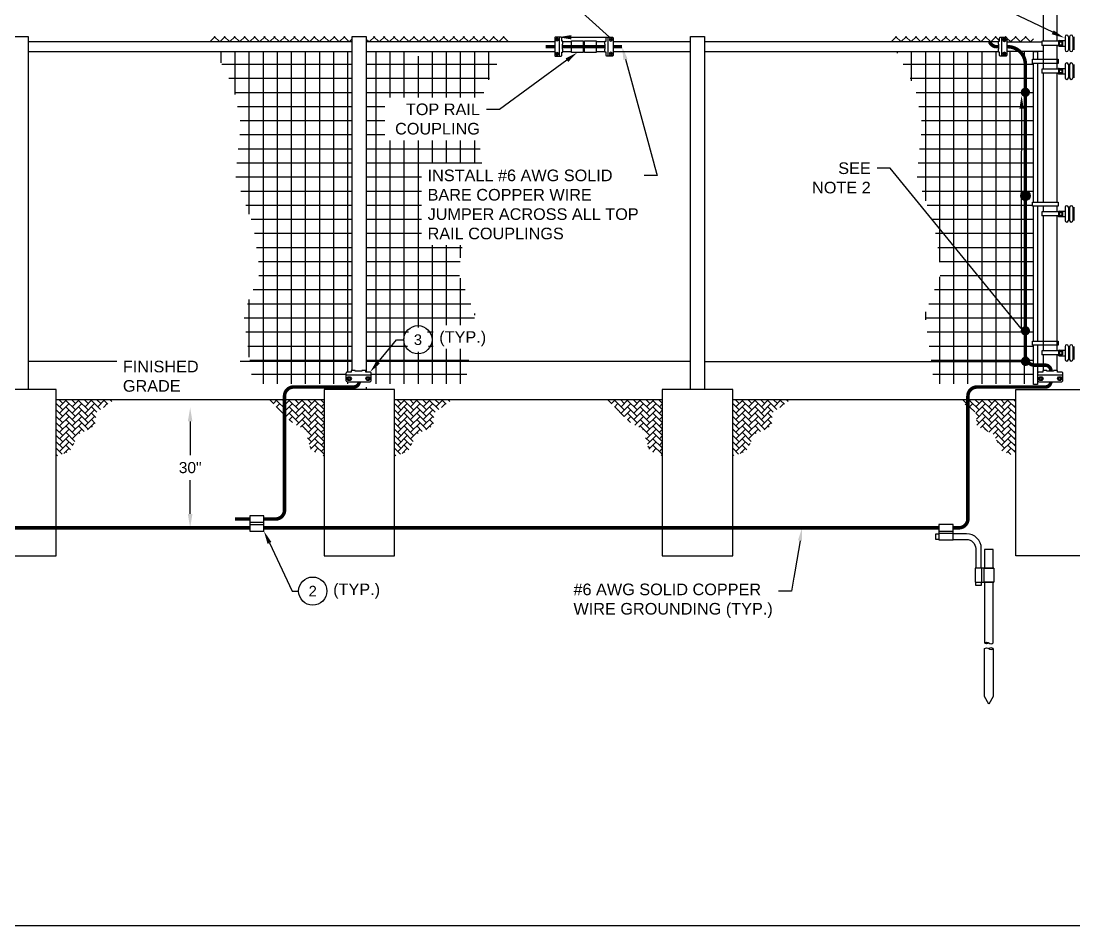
# Model space of a CAD drawing. Header units: feet. Extents: x -17 to 155, y -41 to 44.
# Drawn here: x 13.55 to 23.02, y -0.74 to 7.4 of the extents above; entities that cross this region are included whole.
import ezdxf
from ezdxf import colors
from ezdxf.entities.mleader import LeaderData, LeaderLine
from ezdxf.enums import TextEntityAlignment as Align
from ezdxf.math import Vec2, Vec3

# ---------------------------------------------------------------- set-up
doc = ezdxf.new("R2010")
doc.units = ezdxf.units.FT
doc.header["$MEASUREMENT"] = 0
doc.layers.get('Defpoints').update_dxf_attribs({"color": 5})
for name, color, linetype in [('E-DETL', 7, 'Continuous'), ('G-ANNO-TEXT', 1, 'Continuous'), ('G-DIMS', 7, 'Continuous'), ('HATCH', 9, 'Continuous')]:
    doc.layers.add(name, color=color, linetype=linetype)
doc.styles.add('NEI-A', font='arial.ttf')
doc.dimstyles.new('NEI-A', dxfattribs={"dimtxt": 0.1, "dimasz": 0.125, "dimexe": 0.0625, "dimexo": 0.0625, "dimgap": 0.0625, "dimtad": 0, "dimtih": 1, "dimtoh": 1, "dimdec": 4, "dimzin": 3, "dimdsep": 46, "dimlunit": 4, "dimtxsty": 'NEI-A', "dimcen": 0, "dimadec": 0, "dimazin": 0, "dimtfac": 0.75, "dimtdec": 4, "dimtofl": 0, "dimtmove": 0, "dimatfit": 3, "dimfxl": 1, "dimfrac": 1, "dimtolj": 1, "dimtzin": 0, "dimarcsym": 0})
pattern_1 = [(0, (-1.26273, -4.01569), (0, 0.1267852), []), (90, (-1.26273, -4.01569), (-0.1267852, 8e-18), [])]
pattern_2 = [(45, (9.820293, 9.669623), (5e-18, 0.05737644), [0.1217138, -0.0405713]), (135, (9.84898, 9.69831), (5e-18, 0.05737644), [0.1217138, -0.0405713])]
pattern_3 = [(45, (12.86314, 9.669623), (5e-18, 0.05737644), [0.1217138, -0.0405713]), (135, (12.891827, 9.69831), (5e-18, 0.05737644), [0.1217138, -0.0405713])]
pattern_4 = [(45, (-5.913565, 40.027074), (-0.04482534, 0.04482534), []), (135, (-5.913565, 40.027074), (-0.04482534, -0.04482534), [])]

# ---------------------------------------------------------------- blocks, each defined once
blk = doc.blocks.new('_TagCircle')
at = {"color": 0, "linetype": 'ByBlock', "lineweight": -2, "transparency": 16777216}
blk.add_circle((0, 0), 0.125, dxfattribs=at)
at = {"color": 0, "transparency": 16777216, "style": 'NEI-A'}
blk.add_attdef('TAGNUMBER', text='', height=0.09375, dxfattribs=at).set_placement((0, -0.046875), align=Align.CENTER)
blk = doc.blocks.new('*D10')
at = {"layer": 'Defpoints', "color": 0, "transparency": 16777216}
for p in [(15.0678, 3.9252), (15.0678, 2.8433), (15.0678, 2.8433)]:
    blk.add_point(p, dxfattribs=at)
at = {"layer": 'G-DIMS', "color": 0, "lineweight": -2, "transparency": 16777216}
for p, q in [((15.0678, 3.8002), (15.0678, 3.4979)), ((15.0678, 2.9683), (15.0678, 3.2707))]:
    blk.add_line(p, q, dxfattribs=at)
at = {"layer": 'G-DIMS', "color": 0, "transparency": 16777216}
for points in [[(15.0469, 3.8002), (15.0886, 3.8002), (15.0678, 3.9252)], [(15.0469, 2.9683), (15.0886, 2.9683), (15.0678, 2.8433)]]:
    blk.add_solid(points, dxfattribs=at)
at = {"layer": 'G-DIMS', "color": 0, "transparency": 16777216, "insert": (15.0678, 3.3843), "char_height": 0.1, "attachment_point": 5, "style": 'NEI-A'}
blk.add_mtext('\\A1;30"', dxfattribs=at)

msp = doc.modelspace()

# ---------------------------------------------------------------- hatches: boundary and pattern name
at = {"layer": 'E-DETL', "linetype": 'Continuous'}
h = msp.add_hatch(dxfattribs=at)
h.set_pattern_fill('ANSI37', color=9, scale=0.507141)
h.set_pattern_definition(pattern_4)
h.paths.add_polyline_path([(15.25189, 7.2146), (15.22641, 7.26503), (16.52588, 7.26503), (16.52588, 7.2146)])
h = msp.add_hatch(dxfattribs=at)
h.set_pattern_fill('ANSI37', color=9, scale=0.507141)
h.set_pattern_definition([(45, (0.216314, 40.027074), (-0.04482534, 0.04482534), []), (135, (0.216314, 40.027074), (-0.04482534, -0.04482534), [])])
edge = h.paths.add_edge_path()
edge.add_arc((22.40626, 7.24919), 0.00802, 360, 450)
edge.add_line((22.40626, 7.25721), (22.35844, 7.25721))
edge.add_arc((22.35844, 7.24919), 0.00802, 450, 540)
edge.add_line((22.35042, 7.24919), (22.35042, 7.22145))
edge.add_line((22.35042, 7.22145), (22.33975, 7.22145))
edge.add_line((22.33975, 7.22145), (22.33975, 7.2146))
edge.add_line((22.33975, 7.2146), (21.38177, 7.2146))
edge.add_line((21.38177, 7.2146), (21.35628, 7.26503))
edge.add_line((21.35628, 7.26503), (22.65576, 7.26503))
edge.add_line((22.65576, 7.26503), (22.65576, 7.2146))
edge.add_line((22.65576, 7.2146), (22.41429, 7.2146))
edge.add_line((22.41429, 7.2146), (22.41429, 7.24919))
h = msp.add_hatch(dxfattribs=at)
h.set_pattern_fill('NET', color=9, scale=1.014282)
h.set_pattern_definition(pattern_1)
edge = h.paths.add_edge_path()
edge.add_line((16.52578, 4.15812), (16.48044, 4.15812))
edge.add_arc((16.48044, 4.16882), 0.0107, 180, 270, ccw=False)
edge.add_line((16.46974, 4.16882), (16.46974, 4.23258))
edge.add_arc((16.48044, 4.23258), 0.0107, 90, 180, ccw=False)
edge.add_line((16.48044, 4.24328), (16.51742, 4.24328))
edge.add_line((16.51742, 4.24328), (16.51742, 4.2575))
edge.add_line((16.51742, 4.2575), (16.52578, 4.2575))
edge.add_line((16.52578, 4.2575), (16.52578, 4.48591))
edge.add_line((16.52578, 4.48591), (16.51564, 4.48591))
edge.add_line((16.51564, 4.48591), (16.51564, 4.52286))
edge.add_line((16.51564, 4.52286), (16.52578, 4.52286))
edge.add_line((16.52578, 4.52286), (16.52578, 7.01612))
edge.add_line((16.52578, 7.01612), (16.51564, 7.01612))
edge.add_line((16.51564, 7.01612), (16.51564, 7.05307))
edge.add_line((16.51564, 7.05307), (16.52578, 7.05307))
edge.add_line((16.52578, 7.05307), (16.52578, 7.13008))
edge.add_line((16.52578, 7.13008), (16.07252, 7.13008))
edge.add_line((16.07252, 7.13008), (16.07252, 7.09505))
edge.add_arc((16.0645, 7.09505), 0.00802, -90, 0, ccw=False)
edge.add_line((16.0645, 7.08702), (16.01667, 7.08702))
edge.add_arc((16.01667, 7.09505), 0.00802, 180, 270, ccw=False)
edge.add_line((16.00865, 7.09505), (16.00865, 7.12279))
edge.add_line((16.00865, 7.12279), (15.99798, 7.12279))
edge.add_line((15.99798, 7.12279), (15.99798, 7.13008))
edge.add_line((15.99798, 7.13008), (15.29451, 7.13008))
edge.add_line((15.29451, 7.13008), (15.46216, 6.79836))
edge.add_line((15.46216, 6.79836), (15.52372, 6.47848))
edge.add_line((15.52372, 6.47848), (15.47447, 6.01097))
edge.add_line((15.47447, 6.01097), (15.63452, 5.56806))
edge.add_line((15.63452, 5.56806), (15.69608, 5.13746))
edge.add_line((15.69608, 5.13746), (15.54834, 4.76837))
edge.add_line((15.54834, 4.76837), (15.63175, 4.13795))
edge.add_line((15.63175, 4.13795), (16.52578, 4.13795))
edge.add_line((16.52578, 4.13795), (16.52578, 4.15812))
h = msp.add_hatch(dxfattribs=at)
h.set_pattern_fill('NET', color=9, scale=1.014282)
h.set_pattern_definition(pattern_1)
h.paths.add_polyline_path([(17.18101, 4.64566), (17.2444, 4.53586), (17.18101, 4.42606), (17.05422, 4.42606), (16.99083, 4.53586), (17.05422, 4.64566)])
edge = h.paths.add_edge_path()
edge.add_line((16.68595, 4.15812), (16.65257, 4.15812))
edge.add_line((16.65257, 4.15812), (16.65257, 4.13795))
edge.add_line((16.65257, 4.13795), (17.54661, 4.13795))
edge.add_line((17.54661, 4.13795), (17.63001, 4.76837))
edge.add_line((17.63001, 4.76837), (17.48227, 5.13746))
edge.add_line((17.48227, 5.13746), (17.54383, 5.56806))
edge.add_line((17.54383, 5.56806), (17.70388, 6.01097))
edge.add_line((17.70388, 6.01097), (17.65463, 6.47848))
edge.add_line((17.65463, 6.47848), (17.71619, 6.79836))
edge.add_line((17.71619, 6.79836), (17.88384, 7.13008))
edge.add_line((17.88384, 7.13008), (17.18037, 7.13008))
edge.add_line((17.18037, 7.13008), (17.18037, 7.12279))
edge.add_line((17.18037, 7.12279), (17.1697, 7.12279))
edge.add_line((17.1697, 7.12279), (17.1697, 7.09505))
edge.add_arc((17.16168, 7.09505), 0.00802, -90, 0, ccw=False)
edge.add_line((17.16168, 7.08702), (17.11386, 7.08702))
edge.add_arc((17.11386, 7.09505), 0.00802, 180, 270, ccw=False)
edge.add_line((17.10584, 7.09505), (17.10584, 7.13008))
edge.add_line((17.10584, 7.13008), (16.65257, 7.13008))
edge.add_line((16.65257, 7.13008), (16.65257, 7.05307))
edge.add_line((16.65257, 7.05307), (16.66271, 7.05307))
edge.add_line((16.66271, 7.05307), (16.66271, 7.01612))
edge.add_line((16.66271, 7.01612), (16.65257, 7.01612))
edge.add_line((16.65257, 7.01612), (16.65257, 4.52286))
edge.add_line((16.65257, 4.52286), (16.66271, 4.52286))
edge.add_line((16.66271, 4.52286), (16.66271, 4.48591))
edge.add_line((16.66271, 4.48591), (16.65257, 4.48591))
edge.add_line((16.65257, 4.48591), (16.65257, 4.24328))
edge.add_line((16.65257, 4.24328), (16.68595, 4.24328))
edge.add_arc((16.68595, 4.23258), 0.0107, 0, 90, ccw=False)
edge.add_line((16.69665, 4.23258), (16.69665, 4.16882))
edge.add_arc((16.68595, 4.16882), 0.0107, 270, 360, ccw=False)
h = msp.add_hatch(dxfattribs=at)
h.set_pattern_fill('NET', color=9, scale=1.014282)
h.set_pattern_definition(pattern_1)
edge = h.paths.add_edge_path()
edge.add_line((22.65576, 5.73699), (22.64561, 5.73699))
edge.add_line((22.64561, 5.73699), (22.64561, 5.77394))
edge.add_line((22.64561, 5.77394), (22.65576, 5.77394))
edge.add_line((22.65576, 5.77394), (22.65576, 7.01612))
edge.add_line((22.65576, 7.01612), (22.64561, 7.01612))
edge.add_line((22.64561, 7.01612), (22.64561, 7.05307))
edge.add_line((22.64561, 7.05307), (22.65576, 7.05307))
edge.add_line((22.65576, 7.05307), (22.65576, 7.13008))
edge.add_line((22.65576, 7.13008), (22.41429, 7.13008))
edge.add_line((22.41429, 7.13008), (22.41429, 7.09505))
edge.add_arc((22.40626, 7.09505), 0.00802, -90, 0, ccw=False)
edge.add_line((22.40626, 7.08702), (22.35844, 7.08702))
edge.add_arc((22.35844, 7.09505), 0.00802, 180, 270, ccw=False)
edge.add_line((22.35042, 7.09505), (22.35042, 7.12279))
edge.add_line((22.35042, 7.12279), (22.33975, 7.12279))
edge.add_line((22.33975, 7.12279), (22.33975, 7.13008))
edge.add_line((22.33975, 7.13008), (21.42449, 7.13008))
edge.add_line((21.42449, 7.13008), (21.59213, 6.79836))
edge.add_line((21.59213, 6.79836), (21.65369, 6.47848))
edge.add_line((21.65369, 6.47848), (21.60444, 6.01097))
edge.add_line((21.60444, 6.01097), (21.7645, 5.56806))
edge.add_line((21.7645, 5.56806), (21.82606, 5.13746))
edge.add_line((21.82606, 5.13746), (21.67832, 4.76837))
edge.add_line((21.67832, 4.76837), (21.76172, 4.13795))
edge.add_line((21.76172, 4.13795), (22.65576, 4.13795))
edge.add_line((22.65576, 4.13795), (22.65576, 4.48591))
edge.add_line((22.65576, 4.48591), (22.64561, 4.48591))
edge.add_line((22.64561, 4.48591), (22.64561, 4.52286))
edge.add_line((22.64561, 4.52286), (22.65576, 4.52286))
edge.add_line((22.65576, 4.52286), (22.65576, 5.73699))
h = msp.add_hatch(color=3, dxfattribs=at)
edge = h.paths.add_edge_path()
edge.add_arc((22.58234, 6.76204), 0.04226, 180, 540, ccw=False)
h = msp.add_hatch(color=3, dxfattribs=at)
edge = h.paths.add_edge_path()
edge.add_arc((22.58234, 5.83157), 0.04226, 0, 360)
h = msp.add_hatch(color=3, dxfattribs=at)
edge = h.paths.add_edge_path()
edge.add_arc((22.58234, 4.61575), 0.04226, 180, 540, ccw=False)
h = msp.add_hatch(color=3, dxfattribs=at)
edge = h.paths.add_edge_path()
edge.add_arc((22.58355, 4.34126), 0.04226, 180, 540, ccw=False)
h = msp.add_hatch(dxfattribs=at)
h.set_pattern_fill('AR-HBONE', color=9, scale=0.010143)
h.set_pattern_definition([(45, (6.77745, 9.669623), (5e-18, 0.05737644), [0.1217138, -0.0405713]), (135, (6.806137, 9.69831), (5e-18, 0.05737644), [0.1217138, -0.0405713])])
h.paths.add_polyline_path([(14.38603, 3.99624), (13.86329, 3.99624), (13.86329, 3.4865), (13.98546, 3.5324), (14.06319, 3.68503), (14.21219, 3.75948), (14.22213, 3.8786)])
h = msp.add_hatch(dxfattribs=at)
h.set_pattern_fill('AR-HBONE', color=9, scale=0.010143)
h.set_pattern_definition(pattern_2)
h.paths.add_polyline_path([(16.27221, 3.99624), (15.77528, 3.99624), (15.98329, 3.79187), (16.10464, 3.72355), (16.15196, 3.54467), (16.27221, 3.48849)])
h = msp.add_hatch(dxfattribs=at)
h.set_pattern_fill('AR-HBONE', color=9, scale=0.010143)
h.set_pattern_definition(pattern_2)
h.paths.add_polyline_path([(17.42888, 3.99624), (16.90614, 3.99624), (16.90614, 3.4865), (17.02831, 3.5324), (17.10603, 3.68503), (17.25504, 3.75948), (17.26497, 3.8786)])
h = msp.add_hatch(dxfattribs=at)
h.set_pattern_fill('AR-HBONE', color=9, scale=0.010143)
h.set_pattern_definition(pattern_3)
h.paths.add_polyline_path([(19.31506, 3.99624), (18.81812, 3.99624), (19.02614, 3.79187), (19.14749, 3.72355), (19.1948, 3.54467), (19.31506, 3.48849)])
h = msp.add_hatch(dxfattribs=at)
h.set_pattern_fill('AR-HBONE', color=9, scale=0.010143)
h.set_pattern_definition(pattern_3)
h.paths.add_polyline_path([(20.47172, 3.99624), (19.94898, 3.99624), (19.94898, 3.4865), (20.07115, 3.5324), (20.14888, 3.68503), (20.29788, 3.75948), (20.30782, 3.8786)])
h = msp.add_hatch(dxfattribs=at)
h.set_pattern_fill('AR-HBONE', color=9, scale=0.010143)
h.set_pattern_definition([(45, (4.695166, 9.669623), (5e-18, 0.05737644), [0.1217138, -0.04057127]), (135, (4.723854, 9.69831), (5e-18, 0.05737644), [0.1217138, -0.04057127])])
h.paths.add_polyline_path([(21.97252, 3.99624), (22.49525, 3.99624), (22.49525, 3.4865), (22.37309, 3.5324), (22.29536, 3.68503), (22.14636, 3.75948), (22.13642, 3.8786)])

# ---------------------------------------------------------------- linework, layer by layer
for points in [[(22.65576, 7.05857), (22.65576, 7.13008), (22.69271, 7.13008), (22.69271, 7.05857)], [(22.65576, 5.77394), (22.65576, 7.02163)], [(22.69271, 7.02163), (22.69271, 5.77394)], [(22.65576, 4.52286), (22.65576, 5.73699)], [(22.69271, 5.73699), (22.69271, 4.52286)], [(22.69271, 4.48591), (22.69271, 4.13379), (22.65576, 4.13379), (22.65576, 4.48591)]]:
    msp.add_lwpolyline(points)
at = {"layer": 'Defpoints', "color": 5}
msp.add_lwpolyline([(0, 21.43182), (32.40909, 21.43182), (32.40909, -0.73926), (0, -0.73926)], close=True, dxfattribs=at)
at = {"layer": 'E-DETL', "color": 7, "linetype": 'Continuous'}
for p, q in [((22.74342, 7.82725), (22.74342, 7.2213)), ((22.86658, 7.82725), (22.86658, 7.2213)), ((22.33975, 7.2146), (19.69541, 7.2146)), ((22.74342, 7.18435), (22.74342, 6.97091)), ((22.86658, 7.18435), (22.86658, 6.97091)), ((22.74342, 6.93396), (22.74342, 5.77394)), ((22.86658, 6.93396), (22.86658, 5.77394)), ((22.74342, 5.73699), (22.74342, 5.68627)), ((22.86658, 5.73699), (22.86658, 5.68627)), ((22.74342, 5.64933), (22.74342, 4.4352)), ((22.86658, 5.64933), (22.86658, 4.4352)), ((22.74342, 4.39825), (22.74342, 4.2575)), ((22.86658, 4.39825), (22.86658, 4.2575))]:
    msp.add_line(p, q, dxfattribs=at)
at = {"layer": 'E-DETL', "color": 4, "linetype": 'Continuous'}
for p, q in [((22.7311, 7.2213), (22.7311, 7.18435)), ((22.91625, 7.2213), (22.7311, 7.2213)), ((22.8793, 7.2213), (22.8793, 7.18435)), ((22.88546, 7.22746), (22.94048, 7.22746)), ((22.88546, 7.21514), (22.91009, 7.21514)), ((22.88546, 7.21514), (22.88546, 7.19051)), ((22.91009, 7.21514), (22.91009, 7.19051)), ((22.91625, 7.2213), (22.91625, 7.18435)), ((22.94048, 7.26194), (22.94048, 7.14371)), ((22.97004, 7.26194), (22.97004, 7.14371)), ((22.97989, 7.26194), (22.97989, 7.14371)), ((23.00945, 7.26194), (23.00945, 7.14371)), ((23.0193, 7.26194), (23.0193, 7.14371)), ((22.91625, 7.18435), (22.7311, 7.18435)), ((22.88546, 7.19051), (22.91009, 7.19051)), ((22.88546, 7.17819), (22.94048, 7.17819)), ((22.94048, 7.01156), (22.94048, 6.89332)), ((22.97004, 7.01156), (22.97004, 6.89332)), ((22.97989, 7.01156), (22.97989, 6.89332)), ((23.00945, 7.01156), (23.00945, 6.89332)), ((23.0193, 7.01156), (23.0193, 6.89332)), ((22.7311, 6.97091), (22.7311, 6.93396)), ((22.91625, 6.97091), (22.7311, 6.97091)), ((22.91625, 6.93396), (22.7311, 6.93396)), ((22.8793, 6.97091), (22.8793, 6.93396)), ((22.88546, 6.97707), (22.94048, 6.97707)), ((22.88546, 6.96475), (22.88546, 6.94012)), ((22.88546, 6.96475), (22.91009, 6.96475)), ((22.88546, 6.94012), (22.91009, 6.94012)), ((22.88546, 6.92781), (22.94048, 6.92781)), ((22.91009, 6.96475), (22.91009, 6.94012)), ((22.91625, 6.97091), (22.91625, 6.93396)), ((22.7311, 5.68627), (22.7311, 5.64933)), ((22.91625, 5.68627), (22.7311, 5.68627)), ((22.8793, 5.68627), (22.8793, 5.64933)), ((22.88546, 5.69243), (22.94048, 5.69243)), ((22.91625, 5.68627), (22.91625, 5.64933)), ((22.94048, 5.72692), (22.94048, 5.60868)), ((22.97004, 5.72692), (22.97004, 5.60868)), ((22.97989, 5.72692), (22.97989, 5.60868)), ((23.00945, 5.72692), (23.00945, 5.60868)), ((23.0193, 5.72692), (23.0193, 5.60868)), ((22.91625, 5.64933), (22.7311, 5.64933)), ((22.88546, 5.68012), (22.88546, 5.65548)), ((22.88546, 5.68012), (22.91009, 5.68012)), ((22.88546, 5.65548), (22.91009, 5.65548)), ((22.88546, 5.64317), (22.94048, 5.64317)), ((22.91009, 5.68012), (22.91009, 5.65548)), ((22.94048, 4.47584), (22.94048, 4.35761)), ((22.97004, 4.47584), (22.97004, 4.35761)), ((22.97989, 4.47584), (22.97989, 4.35761)), ((23.00945, 4.47584), (23.00945, 4.35761)), ((23.0193, 4.47584), (23.0193, 4.35761)), ((22.7311, 4.4352), (22.7311, 4.39825)), ((22.91625, 4.4352), (22.7311, 4.4352)), ((22.91625, 4.39825), (22.7311, 4.39825)), ((22.8793, 4.4352), (22.8793, 4.39825)), ((22.88546, 4.44136), (22.94048, 4.44136)), ((22.88546, 4.42904), (22.88546, 4.40441)), ((22.88546, 4.42904), (22.91009, 4.42904)), ((22.88546, 4.40441), (22.91009, 4.40441)), ((22.88546, 4.39209), (22.94048, 4.39209)), ((22.91009, 4.42904), (22.91009, 4.40441)), ((22.91625, 4.4352), (22.91625, 4.39825)), ((22.13101, 2.35398), (22.29729, 2.35398))]:
    msp.add_line(p, q, dxfattribs=at)
at = {"layer": 'E-DETL', "color": 7, "linetype": 'Continuous'}
for points in [[(13.48294, 4.08723), (13.48294, 7.26503), (13.60972, 7.26503), (13.60972, 4.08723)], [(16.52578, 7.2146), (13.60972, 7.2146)], [(16.52578, 4.2575), (16.52578, 7.26503), (16.65257, 7.26503), (16.65257, 4.24328)], [(18.49999, 7.2146), (18.42191, 7.2146)], [(18.61696, 7.2146), (18.60411, 7.2146)], [(18.79917, 7.2146), (18.72109, 7.2146)], [(19.56863, 7.2146), (18.8737, 7.2146)], [(19.56863, 4.08723), (19.56863, 7.26503), (19.69541, 7.26503), (19.69541, 4.08723)], [(22.41429, 7.2146), (22.7311, 7.2146)], [(13.60972, 7.13008), (16.52578, 7.13008)], [(16.65257, 7.13008), (18.34738, 7.13008)], [(18.42191, 7.13008), (18.49999, 7.13008)], [(18.60411, 7.13008), (18.61696, 7.13008)], [(18.72109, 7.13008), (18.79917, 7.13008)], [(19.69541, 7.13008), (22.33975, 7.13008)], [(22.74342, 7.13008), (22.41429, 7.13008)], [(16.52578, 4.33897), (13.60972, 4.33897)], [(19.56863, 4.33897), (16.65257, 4.33897)], [(19.69541, 4.33897), (22.61147, 4.33897)], [(16.52578, 4.08723), (16.52578, 4.1074)], [(16.65257, 4.1074), (16.65257, 4.08723)]]:
    msp.add_lwpolyline(points, dxfattribs=at)
at = {"layer": 'E-DETL', "color": 6, "linetype": 'Continuous'}
for points in [[(18.42191, 7.1498), (18.41906, 7.1498), (18.41906, 7.19471), (18.42191, 7.19471), (18.42191, 7.22158), (18.41124, 7.22158), (18.41124, 7.24932, 0.4142136), (18.40322, 7.25735), (18.3554, 7.25735, 0.4142136), (18.34738, 7.24932), (18.34738, 7.09518, 0.4142136), (18.3554, 7.08716), (18.40322, 7.08716, 0.4142136), (18.41124, 7.09518), (18.41124, 7.12293), (18.42191, 7.12293)], [(18.79917, 7.1498), (18.80201, 7.1498), (18.80201, 7.19471), (18.79917, 7.19471), (18.79917, 7.22158), (18.80983, 7.22158), (18.80983, 7.24932, -0.4142136), (18.81786, 7.25735), (18.86568, 7.25735, -0.4142136), (18.8737, 7.24932), (18.8737, 7.09518, -0.4142136), (18.86568, 7.08716), (18.81786, 7.08716, -0.4142136), (18.80983, 7.09518), (18.80983, 7.12293), (18.79917, 7.12293)], [(22.33975, 7.14966), (22.3426, 7.14966), (22.3426, 7.19457), (22.33975, 7.19457), (22.33975, 7.22145), (22.35042, 7.22145), (22.35042, 7.24919, -0.4142136), (22.35844, 7.25721), (22.40626, 7.25721, -0.4142136), (22.41429, 7.24919), (22.41429, 7.09505, -0.4142136), (22.40626, 7.08702), (22.35844, 7.08702, -0.4142136), (22.35042, 7.09505), (22.35042, 7.12279), (22.33975, 7.12279)], [(16.61314, 4.2575), (16.61314, 4.2537), (16.55325, 4.2537), (16.55325, 4.2575), (16.51742, 4.2575), (16.51742, 4.24328), (16.48044, 4.24328, 0.4142136), (16.46974, 4.23258), (16.46974, 4.16882, 0.4142136), (16.48044, 4.15812), (16.68595, 4.15812, 0.4142136), (16.69665, 4.16882), (16.69665, 4.23258, 0.4142136), (16.68595, 4.24328), (16.64897, 4.24328), (16.64897, 4.2575)], [(22.83618, 4.2575), (22.83618, 4.2537), (22.7763, 4.2537), (22.7763, 4.2575), (22.74047, 4.2575), (22.74047, 4.24328), (22.70348, 4.24328, 0.4142136), (22.69278, 4.23258), (22.69278, 4.16882, 0.4142136), (22.70348, 4.15812), (22.909, 4.15812, 0.4142136), (22.91969, 4.16882), (22.91969, 4.23258, 0.4142136), (22.909, 4.24328), (22.87201, 4.24328), (22.87201, 4.2575)]]:
    msp.add_lwpolyline(points, format="xyb", close=True, dxfattribs=at)
for points in [[(18.36806, 7.25069), (18.38112, 7.24315), (18.38112, 7.22808), (18.36806, 7.22054), (18.35501, 7.22808), (18.35501, 7.24315)], [(18.85302, 7.25069), (18.83996, 7.24315), (18.83996, 7.22808), (18.85302, 7.22054), (18.86607, 7.22808), (18.86607, 7.24315)], [(22.3936, 7.25055), (22.38055, 7.24302), (22.38055, 7.22794), (22.3936, 7.22041), (22.40665, 7.22794), (22.40665, 7.24302)], [(18.36806, 7.12429), (18.38112, 7.11676), (18.38112, 7.10168), (18.36806, 7.09415), (18.35501, 7.10168), (18.35501, 7.11676)], [(18.85302, 7.12429), (18.83996, 7.11676), (18.83996, 7.10168), (18.85302, 7.09415), (18.86607, 7.10168), (18.86607, 7.11676)], [(22.3936, 7.12416), (22.38055, 7.11662), (22.38055, 7.10155), (22.3936, 7.09401), (22.40665, 7.10155), (22.40665, 7.11662)], [(16.47861, 4.1857), (16.48866, 4.2031), (16.50876, 4.2031), (16.51881, 4.1857), (16.50876, 4.1683), (16.48866, 4.1683)], [(16.64714, 4.1857), (16.65719, 4.2031), (16.67729, 4.2031), (16.68734, 4.1857), (16.67729, 4.1683), (16.65719, 4.1683)], [(22.70166, 4.1857), (22.7117, 4.2031), (22.7318, 4.2031), (22.74185, 4.1857), (22.7318, 4.1683), (22.7117, 4.1683)], [(22.87019, 4.1857), (22.88023, 4.2031), (22.90033, 4.2031), (22.91038, 4.1857), (22.90033, 4.1683), (22.88023, 4.1683)]]:
    msp.add_lwpolyline(points, close=True, dxfattribs=at)
for points in [[(18.39125, 7.08715), (18.39125, 7.25727)], [(18.82982, 7.08715), (18.82982, 7.25727)], [(22.37041, 7.08701), (22.37041, 7.25714)], [(16.69667, 4.21662), (16.46984, 4.21662)], [(22.91971, 4.21662), (22.69288, 4.21662)]]:
    msp.add_lwpolyline(points, dxfattribs=at)
at = {"layer": 'E-DETL', "color": 4, "linetype": 'Continuous'}
for points in [[(18.49999, 7.22462), (18.60411, 7.22462), (18.60411, 7.12049), (18.49999, 7.12049)], [(18.61696, 7.22462), (18.72109, 7.22462), (18.72109, 7.12049), (18.61696, 7.12049)], [(22.87672, 7.02163), (22.64561, 7.02163), (22.64561, 7.05857), (22.87672, 7.05857)], [(22.87672, 5.73699), (22.64561, 5.73699), (22.64561, 5.77394), (22.87672, 5.77394)], [(22.87672, 4.48591), (22.64561, 4.48591), (22.64561, 4.52286), (22.87672, 4.52286)]]:
    msp.add_lwpolyline(points, close=True, dxfattribs=at)
at = {"layer": 'E-DETL', "color": 3, "linetype": 'Continuous', "flags": 128}
msp.add_lwpolyline([(22.2598, 7.2146, 0.0317, 0.0317, 0.2026057), (22.31337, 7.17212, 0.0317, 0.0317, 0), (22.3426, 7.17212, 0, 0, 0)], format="xyseb", dxfattribs=at)
at = {"layer": 'E-DETL', "color": 3, "linetype": 'Continuous', "const_width": 0.0317, "flags": 128}
for points in [[(18.34738, 7.17225), (18.26743, 7.17225)], [(18.80201, 7.17225), (18.41906, 7.17225)], [(18.95364, 7.17225), (18.8737, 7.17225)]]:
    msp.add_lwpolyline(points, dxfattribs=at)
for points in [[(22.41429, 7.17212), (22.42385, 7.17212, -0.4142136), (22.58234, 7.01364)], [(22.66686, 4.30671), (22.7615, 4.30671, -0.3996093), (22.81215, 4.25854), (22.81215, 4.2537)]]:
    msp.add_lwpolyline(points, format="xyb", dxfattribs=at)
at = {"layer": 'E-DETL', "color": 3, "linetype": 'Continuous', "const_width": 0.0317}
for points in [[(16.58911, 4.15812, -0.3996093), (16.53846, 4.10994)], [(22.81215, 4.15812, -0.3996093), (22.7615, 4.10994)], [(16.53846, 4.10994), (15.99821, 4.10994, 0.4142136), (15.91707, 4.0288), (15.91707, 3.00324, -0.4142136), (15.83593, 2.9221), (15.73125, 2.9221)], [(21.93189, 2.84332), (21.98432, 2.84332, 0.4142136), (22.06546, 2.92446), (22.06546, 4.0288, -0.4142136), (22.1466, 4.10994), (22.7615, 4.10994)]]:
    msp.add_lwpolyline(points, format="xyb", dxfattribs=at)
at = {"layer": 'E-DETL', "color": 7, "linetype": 'Continuous'}
for points in [[(13.22937, 2.58996), (13.86329, 2.58996), (13.86329, 4.08723), (13.22937, 4.08723)], [(16.27221, 2.58996), (16.90614, 2.58996), (16.90614, 4.08723), (16.27221, 4.08723)], [(19.31506, 2.58996), (19.94898, 2.58996), (19.94898, 4.08723), (19.31506, 4.08723)], [(23.12918, 2.58996), (22.49525, 2.58996), (22.49525, 4.08723), (23.12918, 4.08723)], [(22.29311, 2.48121), (22.29311, 2.64875), (22.21397, 2.64875), (22.21397, 2.48121)]]:
    msp.add_lwpolyline(points, close=True, dxfattribs=at)
at = {"layer": 'E-DETL', "color": 4, "linetype": 'Continuous'}
for points in [[(13.86329, 3.99624), (16.27221, 3.99624)], [(16.90614, 3.99624), (19.31506, 3.99624)], [(19.94898, 3.99624), (22.49525, 3.99624)], [(15.73125, 2.95163), (15.60401, 2.95163)], [(15.60401, 2.95163), (15.60401, 2.81379), (15.73125, 2.81379), (15.73125, 2.95163)], [(15.60401, 2.89257), (15.73125, 2.89257)], [(15.60401, 2.87284), (15.73125, 2.87284)], [(21.80465, 2.87284), (21.80465, 2.735), (21.93189, 2.735), (21.93189, 2.87284), (21.80465, 2.87284)], [(21.80465, 2.73917), (21.77531, 2.73917), (21.77531, 2.78989), (21.80465, 2.78989)], [(21.80465, 2.81379), (21.93189, 2.81379)], [(21.80465, 2.79406), (21.93189, 2.79406)], [(22.29729, 2.48121), (22.13101, 2.48121), (22.13101, 2.35398)], [(22.19007, 2.35398), (22.19007, 2.48121)], [(22.2098, 2.48121), (22.2098, 2.35398)], [(22.29729, 2.48121), (22.29729, 2.35398)], [(22.18589, 2.35398), (22.18589, 2.32464), (22.13518, 2.32464), (22.13518, 2.35398)]]:
    msp.add_lwpolyline(points, dxfattribs=at)
at = {"layer": 'E-DETL', "color": 3, "linetype": 'Continuous', "const_width": 0.0317}
for points in [[(15.60401, 2.9221), (15.46993, 2.9221)], [(15.60401, 2.84332), (11.3737, 2.84332)]]:
    msp.add_lwpolyline(points, dxfattribs=at)
at = {"layer": 'E-DETL', "color": 4, "linetype": 'Continuous', "flags": 128}
for points in [[(22.18589, 2.48121), (22.18589, 2.65672, 0.4142136), (22.05273, 2.78989), (21.93189, 2.78992)], [(21.93189, 2.7392), (22.05273, 2.73917, -0.4142136), (22.13518, 2.65672), (22.13518, 2.48121)]]:
    msp.add_lwpolyline(points, format="xyb", dxfattribs=at)
at = {"layer": 'E-DETL', "color": 7, "linetype": 'Continuous'}
for points in [[(22.25354, 1.80687, -0.35), (22.21397, 1.80687, -0.35), (22.25354, 1.80687, 0.35), (22.29311, 1.80687), (22.29311, 2.35398), (22.21397, 2.35398), (22.21397, 1.80687)], [(22.29311, 1.75616), (22.29311, 1.32407), (22.25354, 1.25506), (22.21397, 1.32407), (22.21397, 1.75616, -0.35), (22.25354, 1.75616, 0.35), (22.29311, 1.75616, 0.35), (22.25354, 1.75616)]]:
    msp.add_lwpolyline(points, format="xyb", dxfattribs=at)
at = {"layer": 'E-DETL', "color": 6, "linetype": 'Continuous'}
for centre, radius in [((18.36831, 7.23545), 0.00696), ((18.85277, 7.23545), 0.00696), ((22.39335, 7.23532), 0.00696), ((18.36831, 7.10905), 0.00696), ((18.85277, 7.10905), 0.00696), ((22.39335, 7.10892), 0.00696), ((16.49893, 4.18603), 0.00927), ((16.66746, 4.18603), 0.00927), ((22.72197, 4.18603), 0.00927), ((22.8905, 4.18603), 0.00927)]:
    msp.add_circle(centre, radius, dxfattribs=at)
at = {"layer": 'E-DETL', "color": 3, "linetype": 'Continuous'}
msp.add_circle((22.58234, 5.83157), 0.04226, dxfattribs=at)
at = {"layer": 'E-DETL', "color": 4, "linetype": 'Continuous'}
for centre, radius, start, end in [((22.88546, 7.21514), 0.01232, 90, 150), ((22.95526, 7.26194), 0.01478, 0, 180), ((22.97496, 7.26194), 0.00493, 180, 0), ((22.99467, 7.26194), 0.01478, 0, 180), ((23.01437, 7.26194), 0.00493, 180, 0), ((22.88546, 7.19051), 0.01232, 210, 270), ((22.95526, 7.14371), 0.01478, 180, 0), ((22.97496, 7.14371), 0.00493, 0, 180), ((22.99467, 7.14371), 0.01478, 180, 0), ((23.01437, 7.14371), 0.00493, 0, 180), ((22.95526, 7.01156), 0.01478, 0, 180), ((22.97496, 7.01156), 0.00493, 180, 0), ((22.99467, 7.01156), 0.01478, 0, 180), ((23.01437, 7.01156), 0.00493, 180, 0), ((22.88546, 6.96475), 0.01232, 90, 150), ((22.88546, 6.94012), 0.01232, 210, 270), ((22.95526, 6.89332), 0.01478, 180, 0), ((22.97496, 6.89332), 0.00493, 0, 180), ((22.99467, 6.89332), 0.01478, 180, 0), ((23.01437, 6.89332), 0.00493, 0, 180), ((22.88546, 5.68012), 0.01232, 90, 150), ((22.95526, 5.72692), 0.01478, 0, 180), ((22.97496, 5.72692), 0.00493, 180, 0), ((22.99467, 5.72692), 0.01478, 0, 180), ((23.01437, 5.72692), 0.00493, 180, 0), ((22.88546, 5.65548), 0.01232, 210, 270), ((22.95526, 5.60868), 0.01478, 180, 0), ((22.97496, 5.60868), 0.00493, 0, 180), ((22.99467, 5.60868), 0.01478, 180, 0), ((23.01437, 5.60868), 0.00493, 0, 180), ((22.95526, 4.47584), 0.01478, 0, 180), ((22.97496, 4.47584), 0.00493, 180, 0), ((22.99467, 4.47584), 0.01478, 0, 180), ((23.01437, 4.47584), 0.00493, 180, 0), ((22.88546, 4.42904), 0.01232, 90, 150), ((22.88546, 4.40441), 0.01232, 210, 270), ((22.95526, 4.35761), 0.01478, 180, 0), ((22.97496, 4.35761), 0.00493, 0, 180), ((22.99467, 4.35761), 0.01478, 180, 0), ((23.01437, 4.35761), 0.00493, 0, 180)]:
    msp.add_arc(centre, radius, start, end, dxfattribs=at)
at = {"layer": 'HATCH'}
msp.add_line((22.4934, 3.61704), (22.49693, 3.62208), dxfattribs=at)

# ---------------------------------------------------------------- texts
at = {"layer": 'G-ANNO-TEXT', "insert": (16.35453, 2.27366), "char_height": 0.104545, "attachment_point": 4, "style": 'NEI-A'}
msp.add_mtext_dynamic_manual_height_columns('(TYP.)', width=0.35387, gutter_width=0.51456, heights=[0], dxfattribs=at)

# ---------------------------------------------------------------- dimensions: what is measured, and where the dimension line sits
at = {"layer": 'G-DIMS'}
dim = msp.add_linear_dim(base=(15.06775, 2.84332), p1=(15.06775, 3.92524), p2=(15.06775, 2.84332), angle=90, text='30"', dimstyle='NEI-A', dxfattribs=at)
dim.commit()
dim.dimension.update_dxf_attribs({"geometry": '*D10', "text_midpoint": (15.06775, 3.38428)})

# ---------------------------------------------------------------- leaders
at = {"layer": 'G-ANNO-TEXT'}
ml = msp.add_multileader_block('Standard', dxfattribs=at)
ml.set_content('_TagCircle', color=256, scale=1.0142817)
ml.set_attribute('TAGNUMBER', '3', width=0)
ml.set_leader_properties()
ml.build(insert=Vec2(0, 0))
ml.multileader.update_dxf_attribs({"dogleg_length": 0.0625, "arrow_head_size": 0.11761})
ctx = ml.context
ctx.base_point, ctx.char_height, ctx.arrow_head_size, ctx.landing_gap_size, ctx.plane_origin = Vec3(17.78143, 7.93305), 0.09409, 0.11761, 0.05881, Vec3(17.95493, 3.94534)
notes = []
notes.append((ctx, [(1, (1, 1, 0), (18.0938, 7.93305), (-1, 0), 0.05881, [(1, [(18.37931, 7.25735), (18.84177, 7.25735)], 0, [])])]))
ctx.block.insert = Vec3(17.90821, 7.93305)
ml = msp.add_multileader_block('Standard', dxfattribs=at)
ml.set_content('_TagCircle', color=256, scale=1.0142817)
ml.set_attribute('TAGNUMBER', '4', width=0)
ml.set_leader_properties()
ml.build(insert=Vec2(0, 0))
ml.multileader.update_dxf_attribs({"dogleg_length": 0.0625, "arrow_head_size": 0.11761})
ctx = ml.context
ctx.base_point, ctx.char_height, ctx.arrow_head_size, ctx.landing_gap_size, ctx.plane_origin = Vec3(21.66079, 7.70975), 0.09409, 0.11761, 0.05881, Vec3(21.69823, 3.90737)
notes.append((ctx, [(1, (1, 1, 0), (21.97686, 7.70975), (-1, 0), 0.0625, [(0, [(22.93414, 7.25097)], 0, [])])]))
ctx.block.insert = Vec3(21.78758, 7.70975)
ml = msp.add_multileader_block('Standard', dxfattribs=at)
ml.set_content('_TagCircle', color=256, scale=1.0142817)
ml.set_attribute('TAGNUMBER', '3', width=0)
ml.set_leader_properties()
ml.build(insert=Vec2(0, 0))
ml.multileader.update_dxf_attribs({"dogleg_length": 0.0625, "arrow_head_size": 0.11761})
ctx = ml.context
ctx.base_point, ctx.char_height, ctx.arrow_head_size, ctx.landing_gap_size, ctx.plane_origin = Vec3(16.99019, 4.53586), 0.09409, 0.11761, 0.05881, Vec3(16.96029, 0.73348)
notes.append((ctx, [(0, (1, 1, 0), (16.92285, 4.53586), (1, 0), 0.06734, [(0, [(16.68595, 4.24328)], 0, [])])]))
ctx.block.insert = Vec3(17.11698, 4.53586)
ml = msp.add_multileader_block('Standard', dxfattribs=at)
ml.set_content('_TagCircle', color=256, scale=1.0142817)
ml.set_attribute('TAGNUMBER', '2', width=0)
ml.set_leader_properties()
ml.build(insert=Vec2(0, 0))
ml.multileader.update_dxf_attribs({"dogleg_length": 0.0625, "arrow_head_size": 0.11761})
ctx = ml.context
ctx.base_point, ctx.char_height, ctx.arrow_head_size, ctx.landing_gap_size, ctx.plane_origin = Vec3(16.04362, 2.27366), 0.09409, 0.11761, 0.05881, Vec3(16.08107, -1.52873)
notes.append((ctx, [(0, (1, 1, 0), (15.98482, 2.27366), (1, 0), 0.05881, [(0, [(15.73125, 2.81379)], 0, [])])]))
ctx.block.insert = Vec3(16.17041, 2.27366)
for ctx, leaders in notes:
    for number, flags, end, landing, length, lines in leaders:
        leader = LeaderData()
        leader.index, (leader.has_last_leader_line, leader.has_dogleg_vector, leader.attachment_direction) = number, flags
        leader.last_leader_point, leader.dogleg_vector, leader.dogleg_length = Vec3(end), Vec3(landing), length
        for number, points, colour, breaks in lines:
            line = LeaderLine()
            line.index, line.vertices, line.color, line.breaks = number, Vec3.list(points), colors.encode_raw_color(colour), breaks
            leader.lines.append(line)
        ctx.leaders.append(leader)

# ---------------------------------------------------------------- next in the draw order: texts
at = {"layer": 'G-ANNO-TEXT', "attachment_point": 4, "style": 'NEI-A', "bg_fill": 3, "box_fill_scale": 1.5, "bg_fill_color": 256, "bg_fill_transparency": 0}
for s, width, insert, char_height in [('(TYP.)', 0.35387, (17.309, 4.54432), 0.104545), ('FINISHED GRADE', 1.000745, (14.46242, 4.20662), 0.1045455)]:
    msp.add_mtext_dynamic_manual_height_columns(s, width=width, gutter_width=0.51456, heights=[0], dxfattribs=dict(at, insert=insert, char_height=char_height))

# ---------------------------------------------------------------- next in the draw order: leaders
at = {"layer": 'G-ANNO-TEXT'}
ml = msp.add_multileader_mtext('Standard', dxfattribs=at)
ml.set_content('INSTALL #6 AWG SOLID BARE COPPER WIRE JUMPER ACROSS ALL TOP RAIL COUPLINGS', color=256, style='NEI-A')
ml.set_leader_properties()
ml.build(insert=Vec2(0, 0))
ml.multileader.update_dxf_attribs({"dogleg_length": 0.125, "arrow_head_size": 0.11761})
ctx = ml.context
ctx.base_point, ctx.char_height, ctx.arrow_head_size, ctx.landing_gap_size, ctx.plane_origin = Vec3(17.1453, 6.01343), 0.1045455, 0.11761, 0.05881, Vec3(16.16484, 6.53325)
notes = []
notes.append((ctx, [(1, (1, 1, 0), (19.26934, 6.01343), (-1, 0), 0.11761, [(0, [(18.95364, 7.17225)], 0, [])])]))
ctx.mtext.insert, ctx.mtext.width, ctx.mtext.flow_direction = Vec3(17.20411, 6.06659), 2.0550298, 5
ctx.mtext.has_bg_fill, ctx.mtext.bg_color, ctx.mtext.bg_scale_factor, ctx.mtext.bg_transparency, ctx.mtext.use_window_bg_color = 1, -1073741824, 1.5, 0, 1
ml = msp.add_multileader_mtext('Standard', dxfattribs=at)
ml.set_content('SEE NOTE 2', color=256, style='NEI-A')
ml.set_leader_properties()
ml.build(insert=Vec2(0, 0))
ml.multileader.update_dxf_attribs({"dogleg_length": 0.125, "arrow_head_size": 0.11761})
ctx = ml.context
ctx.base_point, ctx.char_height, ctx.arrow_head_size, ctx.landing_gap_size, ctx.plane_origin = Vec3(20.62329, 6.07793), 0.104545, 0.11761, 0.05881, Vec3(21.5528, 6.0889)
ctx.text_align_type = 2
notes.append((ctx, [(0, (1, 1, 0), (21.3672, 6.07793), (-1, 0), 0.11761, [(2, [(22.54837, 6.73329), (22.54571, 5.85265), (22.54441, 4.63703)], 0, [])])]))
ctx.mtext.insert, ctx.mtext.width, ctx.mtext.defined_height, ctx.mtext.alignment, ctx.mtext.flow_direction = Vec3(21.19078, 6.1311), 0.6511197, 0.12666, 3, 5
ctx.mtext.has_bg_fill, ctx.mtext.bg_color, ctx.mtext.bg_scale_factor, ctx.mtext.bg_transparency, ctx.mtext.use_window_bg_color = 1, -1073741824, 1.5, 0, 1
ml = msp.add_multileader_mtext('Standard', dxfattribs=at)
ml.set_content('#6 AWG SOLID COPPER WIRE GROUNDING (TYP.)', color=256, style='NEI-A')
ml.set_leader_properties()
ml.build(insert=Vec2(0, 0))
ml.multileader.update_dxf_attribs({"dogleg_length": 0.125, "arrow_head_size": 0.11761})
ctx = ml.context
ctx.base_point, ctx.char_height, ctx.arrow_head_size, ctx.landing_gap_size, ctx.plane_origin = Vec3(18.45764, 2.27366), 0.1045455, 0.11761, 0.05881, Vec3(17.8695, 1.93229)
notes.append((ctx, [(1, (1, 1, 0), (20.47891, 2.27366), (-1, 0), 0.11761, [(0, [(20.57408, 2.84332)], 0, [])])]))
ctx.mtext.insert, ctx.mtext.width, ctx.mtext.flow_direction = Vec3(18.51644, 2.3413), 2.059256, 5
ctx.mtext.has_bg_fill, ctx.mtext.bg_color, ctx.mtext.bg_scale_factor, ctx.mtext.bg_transparency, ctx.mtext.use_window_bg_color = 1, -1073741824, 1.5, 0, 1
for ctx, leaders in notes:
    for number, flags, end, landing, length, lines in leaders:
        leader = LeaderData()
        leader.index, (leader.has_last_leader_line, leader.has_dogleg_vector, leader.attachment_direction) = number, flags
        leader.last_leader_point, leader.dogleg_vector, leader.dogleg_length = Vec3(end), Vec3(landing), length
        for number, points, colour, breaks in lines:
            line = LeaderLine()
            line.index, line.vertices, line.color, line.breaks = number, Vec3.list(points), colors.encode_raw_color(colour), breaks
            leader.lines.append(line)
        ctx.leaders.append(leader)

# ---------------------------------------------------------------- next in the draw order: hatches: boundary and pattern name
at = {"layer": 'E-DETL', "linetype": 'Continuous'}
h = msp.add_hatch(dxfattribs=at)
h.set_pattern_fill('ANSI37', color=9, scale=0.507141)
h.set_pattern_definition(pattern_4)
h.paths.add_polyline_path([(17.92646, 7.2146), (17.95195, 7.26503), (16.65247, 7.26503), (16.65247, 7.2146)])

# ---------------------------------------------------------------- next in the draw order: linework, layer by layer
at = {"layer": 'E-DETL', "color": 7, "linetype": 'Continuous'}
for points in [[(18.34738, 7.2146), (16.65257, 7.2146)], [(18.8737, 7.13008), (19.56863, 7.13008)]]:
    msp.add_lwpolyline(points, dxfattribs=at)
at = {"layer": 'E-DETL', "color": 3, "linetype": 'Continuous', "flags": 128}
msp.add_lwpolyline([(22.58234, 7.01364, 0.0317, 0.0317, 0), (22.58234, 4.39124, 0.0317, 0.0317, 0.4142136), (22.66686, 4.30671, 0.0317, 0.0317, 0)], format="xyseb", dxfattribs=at)
at = {"layer": 'E-DETL', "color": 3, "linetype": 'Continuous'}
msp.add_lwpolyline([(21.80465, 2.84332, 0.0317, 0.0317, 0), (15.73125, 2.84332, 0, 0, 0)], format="xyseb", dxfattribs=at)

# ---------------------------------------------------------------- next in the draw order: leaders
at = {"layer": 'G-ANNO-TEXT'}
ml = msp.add_multileader_mtext('Standard', dxfattribs=at)
ml.set_content('TOP RAIL COUPLING', color=256, style='NEI-A')
ml.set_leader_properties()
ml.build(insert=Vec2(0, 0))
ml.multileader.update_dxf_attribs({"dogleg_length": 0.125, "arrow_head_size": 0.11761})
ctx = ml.context
ctx.base_point, ctx.char_height, ctx.arrow_head_size, ctx.landing_gap_size, ctx.plane_origin = Vec3(16.86903, 6.60787), 0.1045455, 0.11761, 0.05881, Vec3(15.47863, 5.77254)
ctx.text_align_type = 2
notes = []
notes.append((ctx, [(1, (1, 1, 0), (17.8507, 6.60787), (-1, 0), 0.11761, [(0, [(18.55205, 7.12049)], 0, [])])]))
ctx.mtext.insert, ctx.mtext.width, ctx.mtext.defined_height, ctx.mtext.alignment, ctx.mtext.flow_direction = Vec3(17.67428, 6.66104), 0.8013507, 0.48584, 3, 5
ctx.mtext.has_bg_fill, ctx.mtext.bg_color, ctx.mtext.bg_scale_factor, ctx.mtext.bg_transparency, ctx.mtext.use_window_bg_color = 1, -1073741824, 1.5, 0, 1
for ctx, leaders in notes:
    for number, flags, end, landing, length, lines in leaders:
        leader = LeaderData()
        leader.index, (leader.has_last_leader_line, leader.has_dogleg_vector, leader.attachment_direction) = number, flags
        leader.last_leader_point, leader.dogleg_vector, leader.dogleg_length = Vec3(end), Vec3(landing), length
        for number, points, colour, breaks in lines:
            line = LeaderLine()
            line.index, line.vertices, line.color, line.breaks = number, Vec3.list(points), colors.encode_raw_color(colour), breaks
            leader.lines.append(line)
        ctx.leaders.append(leader)

doc.saveas('drawing.dxf')
